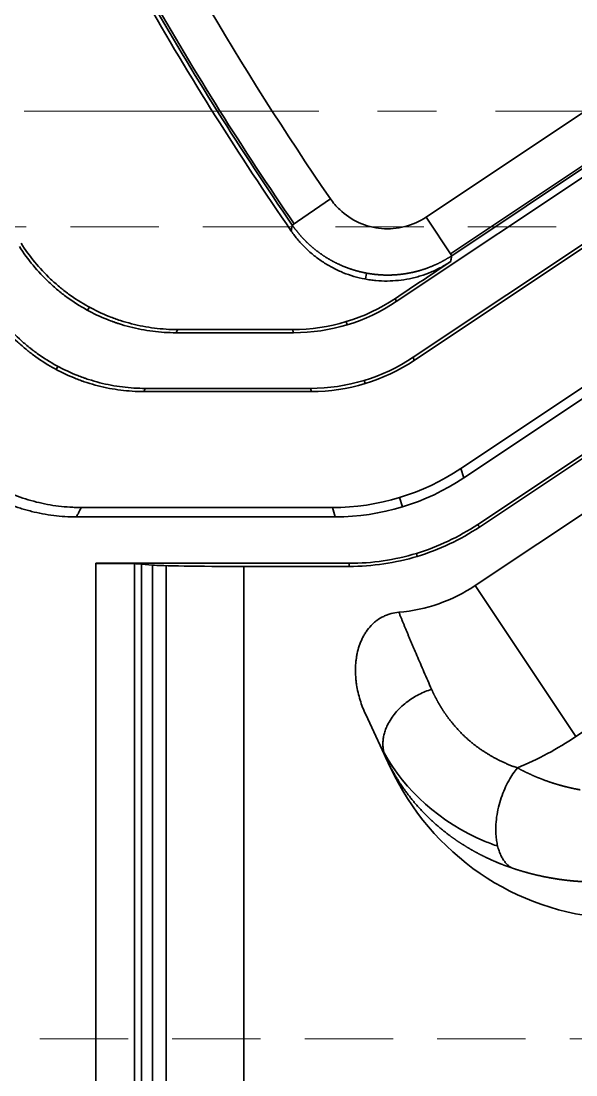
# Model space of a CAD drawing. Header units: millimetres. Extents: x -55 to 464, y 64 to 432.
# Drawn here: x 33.15 to 57.08, y 177.44 to 222.88 of the extents above; entities that cross this region are included whole.
import ezdxf

# ---------------------------------------------------------------- set-up
doc = ezdxf.new("R2010")
doc.units = ezdxf.units.MM
doc.linetypes.add('CENTER', pattern=[50.8, 31.75, -6.35, 6.35, -6.35])
doc.linetypes.add('HIDDEN', pattern=[9.525, 6.35, -3.175])
doc.layers.add('cool', color=153, linetype='HIDDEN', lineweight=9)
doc.layers.add('core', color=7, linetype='Continuous', lineweight=20)

# ---------------------------------------------------------------- blocks, each defined once
blk = doc.blocks.new('H-SL-1-1')
at = {"layer": 'cool', "ltscale": 0.6}
blk.add_line((14.33, 5), (485.67, 5), dxfattribs=at)
blk = doc.blocks.new('H-SL-2-1')
at = {"layer": 'cool', "color": 1, "linetype": 'CENTER', "ltscale": 0.4}
blk.add_line((344.5, -87), (0, -87), dxfattribs=at)
at = {"layer": 'cool', "ltscale": 0.6}
blk.add_line((339.5, -92), (14.33, -92), dxfattribs=at)

msp = doc.modelspace()

# ---------------------------------------------------------------- linework, layer by layer
at = {"layer": 'core', "color": 7, "linetype": 'Continuous', "lineweight": 35}
for p, q in [((50.619, 214.429), (59.102, 220.085)), ((60.155, 218.506), (51.672, 212.85)), ((60.21, 218.423), (51.727, 212.768)), ((49.332, 210.787), (60.307, 218.103)), ((50.059, 208.387), (61.034, 215.703)), ((50.1, 208.25), (61.075, 215.567)), ((46.49, 215.223), (44.846, 214.089)), ((50.619, 214.429), (51.727, 212.768)), ((47.998, 211.759), (48.043, 212.016)), ((49.291, 210.923), (49.332, 210.787)), ((36.02, 210.412), (36.093, 210.549)), ((52.117, 203.586), (62.589, 210.567)), ((52.239, 203.182), (62.711, 210.163)), ((39.905, 209.581), (44.859, 209.581)), ((44.901, 209.445), (44.859, 209.581)), ((47.216, 209.788), (47.174, 209.924)), ((39.83, 209.445), (44.901, 209.445)), ((50.059, 208.387), (50.1, 208.25)), ((34.736, 207.995), (34.663, 207.858)), ((52.846, 201.18), (62.814, 207.825)), ((62.889, 207.713), (52.92, 201.068)), ((47.942, 207.388), (47.984, 207.251)), ((38.44, 206.909), (45.669, 206.909)), ((38.515, 207.045), (45.627, 207.045)), ((45.669, 206.909), (45.627, 207.045)), ((52.117, 203.586), (52.239, 203.182)), ((49.594, 201.934), (49.472, 202.337)), ((58.567, 202.429), (52.74, 198.544)), ((35.747, 201.909), (46.578, 201.909)), ((46.7, 201.505), (46.578, 201.909)), ((35.532, 201.505), (46.7, 201.505)), ((36.369, 163.525), (36.369, 199.502)), ((36.369, 199.502), (47.306, 199.502)), ((38.047, 163.525), (38.047, 199.486)), ((50.239, 199.802), (50.2, 199.931)), ((38.339, 199.473), (38.339, 163.525)), ((38.822, 199.426), (38.339, 199.473)), ((38.822, 171.621), (38.822, 199.426)), ((39.405, 171.621), (39.405, 199.4)), ((47.306, 199.368), (42.761, 199.368)), ((42.761, 199.368), (42.761, 171.621)), ((52.74, 198.544), (57.08, 192.032)), ((48.014, 192.977), (49.07, 190.712))]:
    msp.add_line(p, q, dxfattribs=at)
at = {"layer": 'core', "color": 8, "linetype": 'HIDDEN', "lineweight": 18, "ltscale": 0.002}
msp.add_line((48.912, 191.051), (48.888, 191.103), dxfattribs=at)
at = {"layer": 'core', "color": 7, "linetype": 'Continuous', "lineweight": 35}
msp.add_arc((48.857, 204.368), 7, 274.8096, 303.6901, dxfattribs=at)
for centre, major_axis, ratio, start_param, end_param in [((44.853, 217.592), (-2.322, 7.668), 0.998504, 2.848006, 3.435179), ((44.894, 217.456), (-2.322, 7.668), 0.998504, 2.848006, 3.435179), ((45.621, 215.056), (2.322, -7.668), 0.998504, 5.989599, 6.576772), ((45.662, 214.92), (2.322, -7.668), 0.998504, 5.989599, 6.576772), ((46.569, 211.922), (-2.902, 9.585), 0.998504, 2.848006, 3.435179), ((46.692, 211.519), (-2.902, 9.585), 0.998504, 2.848006, 3.435179), ((36.369, 199.467), (2, 0), 0.017455, 0.174533, 1.570796), ((42.761, 199.438), (4, 0), 0.017455, 3.316126, 4.712389), ((59.039, 195.361), (-4.741, 10.168), 0.980514, 1.570796, 2.655005)]:
    msp.add_ellipse(centre, major_axis=major_axis, ratio=ratio, start_param=start_param, end_param=end_param, dxfattribs=at)
for points, knots in [([(44.801, 213.831), (42.543, 217.099), (36.811, 226.213), (29.256, 242.096), (23.303, 261.616), (20.294, 281.801), (20.294, 302.209), (23.303, 322.394), (29.256, 341.915), (36.811, 357.798), (42.543, 366.912), (44.801, 370.179)], [0, 0, 0, 0, 0.071657, 0.194041, 0.316425, 0.438808, 0.561192, 0.683575, 0.805959, 0.928343, 1, 1, 1, 1]), ([(44.846, 214.089), (42.63, 217.305), (36.946, 226.357), (29.428, 242.162), (23.483, 261.657), (20.477, 281.815), (20.477, 302.195), (23.483, 322.353), (29.428, 341.848), (36.946, 357.653), (42.63, 366.706), (44.846, 369.921)], [0, 0, 0, 0, 0.070688, 0.193349, 0.316009, 0.43867, 0.56133, 0.683991, 0.806651, 0.929312, 1, 1, 1, 1]), ([(44.927, 369.864), (42.714, 366.652), (37.034, 357.606), (29.521, 341.812), (23.58, 322.332), (20.577, 302.188), (20.577, 281.822), (23.58, 261.679), (29.521, 242.198), (37.034, 226.404), (42.714, 217.359), (44.927, 214.146)], [0, 0, 0, 0, 0.070688, 0.193348, 0.316009, 0.43867, 0.56133, 0.683991, 0.806652, 0.929312, 1, 1, 1, 1]), ([(46.49, 368.788), (42.599, 363.139), (39.134, 357.182), (33.194, 344.934), (30.709, 338.64), (26.691, 325.717), (25.154, 319.053), (23.104, 305.53), (22.6, 298.768), (22.6, 285.243), (23.104, 278.481), (25.154, 264.956), (26.691, 258.294), (30.708, 245.371), (33.194, 239.077), (39.134, 226.828), (42.599, 220.871), (46.49, 215.223)], [0, 0, 0, 0, 0.125, 0.125, 0.25, 0.25, 0.375, 0.375, 0.5, 0.5, 0.625, 0.625, 0.75, 0.75, 0.875, 0.875, 1, 1, 1, 1]), ([(46.49, 215.223), (46.607, 215.053), (46.742, 214.895), (47.133, 214.522), (47.419, 214.329), (48.029, 214.053), (48.362, 213.966), (49.031, 213.908), (49.375, 213.936), (50.025, 214.103), (50.34, 214.243), (50.619, 214.429)], [0, 0, 0, 0, 0.131944, 0.131944, 0.348699, 0.348699, 0.56559, 0.56559, 0.782807, 0.782807, 1, 1, 1, 1]), ([(44.801, 213.831), (44.802, 213.84), (44.804, 213.849), (44.815, 213.91), (44.823, 213.961), (44.833, 214.018), (44.834, 214.024), (44.839, 214.05), (44.842, 214.07), (44.846, 214.089)], [0, 0, 0, 0, 0.108757, 0.108757, 0.701897, 0.701897, 0.7704, 0.7704, 1, 1, 1, 1]), ([(51.727, 212.768), (51.717, 212.761), (51.698, 212.748), (51.668, 212.729), (51.638, 212.71), (51.608, 212.691), (51.578, 212.673), (51.548, 212.654), (51.517, 212.636), (51.487, 212.617), (51.456, 212.599), (51.424, 212.582), (51.393, 212.564), (51.361, 212.546), (51.329, 212.529), (51.297, 212.512), (51.265, 212.495), (51.233, 212.478), (51.2, 212.462), (51.167, 212.445), (51.134, 212.429), (51.101, 212.413), (51.067, 212.398), (51.033, 212.382), (51, 212.367), (50.965, 212.352), (50.931, 212.337), (50.897, 212.322), (50.862, 212.308), (50.827, 212.294), (50.792, 212.28), (50.757, 212.266), (50.722, 212.252), (50.686, 212.239), (50.651, 212.226), (50.615, 212.213), (50.579, 212.201), (50.542, 212.189), (50.506, 212.177), (50.469, 212.165), (50.433, 212.154), (50.396, 212.142), (50.359, 212.131), (50.322, 212.121), (50.284, 212.11), (50.247, 212.1), (50.209, 212.09), (50.172, 212.081), (50.134, 212.071), (50.096, 212.062), (50.057, 212.054), (50.019, 212.045), (49.981, 212.037), (49.942, 212.029), (49.903, 212.021), (49.865, 212.014), (49.826, 212.007), (49.787, 212), (49.748, 211.994), (49.708, 211.988), (49.669, 211.982), (49.63, 211.977), (49.59, 211.971), (49.551, 211.967), (49.511, 211.962), (49.471, 211.958), (49.431, 211.954), (49.391, 211.95), (49.351, 211.947), (49.311, 211.944), (49.271, 211.941), (49.231, 211.939), (49.191, 211.937), (49.15, 211.935), (49.11, 211.934), (49.07, 211.933), (49.029, 211.932), (48.989, 211.932), (48.948, 211.931), (48.908, 211.932), (48.867, 211.932), (48.826, 211.933), (48.786, 211.934), (48.745, 211.936), (48.705, 211.938), (48.664, 211.94), (48.623, 211.943), (48.583, 211.946), (48.542, 211.949), (48.501, 211.952), (48.461, 211.956), (48.42, 211.961), (48.38, 211.965), (48.339, 211.97), (48.298, 211.975), (48.258, 211.981), (48.218, 211.987), (48.177, 211.993), (48.137, 212), (48.096, 212.006), (48.056, 212.014), (48.016, 212.021), (47.976, 212.029), (47.936, 212.037), (47.896, 212.046), (47.856, 212.055), (47.816, 212.064), (47.776, 212.073), (47.737, 212.083), (47.697, 212.093), (47.658, 212.104), (47.618, 212.115), (47.579, 212.126), (47.54, 212.137), (47.501, 212.149), (47.462, 212.161), (47.423, 212.173), (47.384, 212.186), (47.346, 212.199), (47.307, 212.212), (47.269, 212.226), (47.231, 212.24), (47.193, 212.254), (47.155, 212.268), (47.117, 212.283), (47.079, 212.298), (47.042, 212.314), (47.005, 212.329), (46.967, 212.345), (46.93, 212.361), (46.894, 212.378), (46.857, 212.395), (46.821, 212.412), (46.784, 212.429), (46.748, 212.447), (46.712, 212.465), (46.676, 212.483), (46.641, 212.501), (46.605, 212.52), (46.57, 212.539), (46.535, 212.558), (46.501, 212.578), (46.466, 212.597), (46.432, 212.617), (46.397, 212.637), (46.363, 212.658), (46.33, 212.679), (46.296, 212.699), (46.263, 212.721), (46.23, 212.742), (46.197, 212.764), (46.164, 212.785), (46.132, 212.808), (46.1, 212.83), (46.068, 212.852), (46.036, 212.875), (46.004, 212.898), (45.973, 212.921), (45.942, 212.944), (45.911, 212.968), (45.881, 212.991), (45.85, 213.015), (45.82, 213.039), (45.79, 213.064), (45.761, 213.088), (45.731, 213.113), (45.702, 213.138), (45.673, 213.163), (45.645, 213.188), (45.616, 213.213), (45.588, 213.238), (45.56, 213.264), (45.533, 213.29), (45.506, 213.316), (45.478, 213.342), (45.452, 213.368), (45.425, 213.394), (45.399, 213.421), (45.373, 213.447), (45.347, 213.474), (45.321, 213.501), (45.296, 213.528), (45.271, 213.555), (45.246, 213.582), (45.222, 213.61), (45.198, 213.637), (45.174, 213.665), (45.15, 213.693), (45.126, 213.72), (45.103, 213.748), (45.08, 213.776), (45.058, 213.804), (45.035, 213.832), (45.013, 213.861), (44.991, 213.889), (44.97, 213.917), (44.948, 213.946), (44.927, 213.974), (44.906, 214.003), (44.886, 214.032), (44.866, 214.06), (44.852, 214.08), (44.846, 214.089)], [0, 0, 0, 0, 0.004521, 0.009054, 0.0136, 0.018159, 0.02273, 0.027315, 0.031911, 0.03652, 0.041142, 0.045775, 0.050422, 0.05508, 0.05975, 0.064432, 0.069127, 0.073833, 0.078551, 0.083281, 0.088022, 0.092775, 0.097539, 0.102315, 0.107102, 0.1119, 0.116709, 0.12153, 0.126361, 0.131203, 0.136056, 0.140919, 0.145793, 0.150677, 0.155572, 0.160476, 0.165391, 0.170316, 0.17525, 0.180195, 0.185149, 0.190112, 0.195085, 0.200067, 0.205058, 0.210058, 0.215067, 0.220085, 0.225112, 0.230147, 0.23519, 0.240241, 0.245301, 0.250369, 0.255444, 0.260527, 0.265618, 0.270716, 0.275821, 0.280934, 0.286053, 0.291179, 0.296312, 0.301451, 0.306597, 0.311749, 0.316907, 0.322071, 0.327241, 0.332416, 0.337597, 0.342782, 0.347974, 0.35317, 0.35837, 0.363576, 0.368786, 0.374, 0.379218, 0.384441, 0.389667, 0.394897, 0.40013, 0.405367, 0.410606, 0.415849, 0.421094, 0.426343, 0.431593, 0.436846, 0.442101, 0.447357, 0.452616, 0.457876, 0.463138, 0.468401, 0.473664, 0.478929, 0.484194, 0.48946, 0.494727, 0.499993, 0.50526, 0.510526, 0.515792, 0.521057, 0.526322, 0.531586, 0.536849, 0.54211, 0.54737, 0.552629, 0.557886, 0.563141, 0.568394, 0.573644, 0.578892, 0.584138, 0.58938, 0.59462, 0.599857, 0.60509, 0.61032, 0.615546, 0.620769, 0.625987, 0.631201, 0.636411, 0.641617, 0.646818, 0.652014, 0.657205, 0.662391, 0.667572, 0.672747, 0.677917, 0.683081, 0.688239, 0.693391, 0.698537, 0.703676, 0.708809, 0.713936, 0.719055, 0.724168, 0.729273, 0.734371, 0.739462, 0.744545, 0.749621, 0.754689, 0.759748, 0.7648, 0.769843, 0.774879, 0.779905, 0.784923, 0.789932, 0.794933, 0.799924, 0.804906, 0.809879, 0.814843, 0.819797, 0.824741, 0.829676, 0.834601, 0.839516, 0.844421, 0.849316, 0.8542, 0.859074, 0.863938, 0.86879, 0.873633, 0.878464, 0.883285, 0.888094, 0.892892, 0.89768, 0.902456, 0.90722, 0.911973, 0.916715, 0.921445, 0.926163, 0.930869, 0.935564, 0.940247, 0.944917, 0.949576, 0.954222, 0.958856, 0.963478, 0.968087, 0.972684, 0.977268, 0.98184, 0.986399, 0.990946, 0.995479, 1, 1, 1, 1]), ([(51.678, 212.515), (51.543, 212.424), (51.404, 212.341), (51.12, 212.189), (50.83, 212.052), (50.528, 211.943), (50.297, 211.872), (50.219, 211.85), (50.101, 211.82), (50.061, 211.81), (49.982, 211.792), (49.942, 211.783), (49.743, 211.743), (49.583, 211.718), (49.262, 211.685), (48.941, 211.667), (48.618, 211.681), (48.416, 211.699), (48.376, 211.703), (48.295, 211.713), (48.254, 211.718), (48.133, 211.735), (48.053, 211.748), (47.815, 211.793), (47.501, 211.869), (47.197, 211.975), (46.972, 212.065), (46.898, 212.097), (46.787, 212.148), (46.751, 212.165), (46.677, 212.201), (46.641, 212.22), (46.461, 212.313), (46.321, 212.395), (46.051, 212.571), (45.79, 212.759), (45.547, 212.973), (45.402, 213.114), (45.373, 213.143), (45.316, 213.201), (45.288, 213.231), (45.204, 213.32), (45.15, 213.381), (44.993, 213.567), (44.894, 213.696), (44.801, 213.831)], [0, 0, 0, 0, 0.0625, 0.0625, 0.125, 0.1875, 0.1875, 0.21875, 0.21875, 0.234375, 0.234375, 0.25, 0.25, 0.3125, 0.3125, 0.375, 0.4375, 0.4375, 0.453125, 0.453125, 0.46875, 0.46875, 0.5, 0.5, 0.5625, 0.625, 0.625, 0.65625, 0.65625, 0.671875, 0.671875, 0.6875, 0.6875, 0.75, 0.75, 0.8125, 0.875, 0.875, 0.890625, 0.890625, 0.90625, 0.90625, 0.9375, 0.9375, 1, 1, 1, 1]), ([(39.83, 209.445), (39.492, 209.445), (39.157, 209.466), (38.494, 209.55), (38.166, 209.613), (37.679, 209.738), (37.518, 209.785), (37.317, 209.85), (37.277, 209.863), (37.197, 209.891), (37.157, 209.905), (37.038, 209.948), (36.959, 209.978), (36.568, 210.133), (35.963, 210.419), (35.399, 210.778), (35.059, 211.025), (34.992, 211.076), (34.859, 211.18), (34.792, 211.233), (34.598, 211.394), (34.472, 211.506), (34.106, 211.851), (33.878, 212.095), (33.453, 212.611), (33.256, 212.882), (33.075, 213.169)], [0, 0, 0, 0, 0.125, 0.125, 0.25, 0.25, 0.3125, 0.3125, 0.328125, 0.328125, 0.34375, 0.34375, 0.375, 0.375, 0.5, 0.625, 0.625, 0.65625, 0.65625, 0.6875, 0.6875, 0.75, 0.75, 0.875, 0.875, 1, 1, 1, 1]), ([(33.148, 213.309), (33.329, 213.022), (33.526, 212.75), (33.95, 212.234), (34.178, 211.99), (34.544, 211.645), (34.67, 211.533), (34.832, 211.398), (34.865, 211.372), (34.931, 211.319), (34.964, 211.292), (35.064, 211.214), (35.131, 211.164), (35.472, 210.916), (36.036, 210.556), (36.641, 210.27), (37.032, 210.115), (37.111, 210.085), (37.27, 210.028), (37.35, 210), (37.591, 209.922), (37.753, 209.875), (38.24, 209.749), (38.568, 209.687), (39.231, 209.603), (39.567, 209.581), (39.905, 209.581)], [0, 0, 0, 0, 0.125, 0.125, 0.25, 0.25, 0.3125, 0.3125, 0.328125, 0.328125, 0.34375, 0.34375, 0.375, 0.375, 0.5, 0.625, 0.625, 0.65625, 0.65625, 0.6875, 0.6875, 0.75, 0.75, 0.875, 0.875, 1, 1, 1, 1]), ([(51.727, 212.768), (51.722, 212.743), (51.717, 212.717), (51.703, 212.642), (51.693, 212.592), (51.682, 212.533), (51.68, 212.524), (51.678, 212.515)], [0, 0, 0, 0, 0.298103, 0.298103, 0.891243, 0.891243, 1, 1, 1, 1]), ([(38.44, 206.909), (38.105, 206.909), (37.773, 206.93), (37.117, 207.012), (36.792, 207.073), (36.31, 207.196), (36.15, 207.242), (35.952, 207.306), (35.912, 207.319), (35.833, 207.346), (35.793, 207.36), (35.675, 207.402), (35.597, 207.431), (35.209, 207.583), (34.609, 207.864), (34.048, 208.216), (33.71, 208.459), (33.61, 208.533), (33.511, 208.61), (33.445, 208.662), (33.413, 208.689), (33.251, 208.821), (33.125, 208.931), (32.76, 209.27), (32.532, 209.51), (32.107, 210.017), (31.909, 210.284), (31.727, 210.566)], [0, 0, 0, 0, 0.125, 0.125, 0.25, 0.25, 0.3125, 0.3125, 0.328125, 0.328125, 0.34375, 0.34375, 0.375, 0.375, 0.5, 0.625, 0.625, 0.65625, 0.671875, 0.671875, 0.6875, 0.6875, 0.75, 0.75, 0.875, 0.875, 1, 1, 1, 1]), ([(31.799, 210.706), (31.981, 210.424), (32.179, 210.156), (32.604, 209.649), (32.831, 209.409), (33.196, 209.07), (33.321, 208.961), (33.483, 208.828), (33.515, 208.802), (33.581, 208.75), (33.614, 208.724), (33.713, 208.648), (33.78, 208.598), (34.119, 208.354), (34.68, 208.002), (35.28, 207.721), (35.667, 207.569), (35.784, 207.525), (35.903, 207.484), (35.982, 207.457), (36.022, 207.443), (36.221, 207.379), (36.381, 207.333), (36.864, 207.21), (37.19, 207.148), (37.847, 207.066), (38.179, 207.045), (38.515, 207.045)], [0, 0, 0, 0, 0.125, 0.125, 0.25, 0.25, 0.3125, 0.3125, 0.328125, 0.328125, 0.34375, 0.34375, 0.375, 0.375, 0.5, 0.625, 0.625, 0.65625, 0.671875, 0.671875, 0.6875, 0.6875, 0.75, 0.75, 0.875, 0.875, 1, 1, 1, 1]), ([(39.905, 209.581), (39.901, 209.573), (39.897, 209.565), (39.883, 209.54), (39.874, 209.523), (39.855, 209.49), (39.846, 209.474), (39.835, 209.453), (39.833, 209.449), (39.83, 209.445)], [0, 0, 0, 0, 0.177034, 0.177034, 0.546676, 0.546676, 0.907941, 0.907941, 1, 1, 1, 1]), ([(38.515, 207.045), (38.51, 207.037), (38.506, 207.029), (38.492, 207.004), (38.483, 206.987), (38.465, 206.954), (38.456, 206.937), (38.445, 206.917), (38.443, 206.913), (38.44, 206.909)], [0, 0, 0, 0, 0.176324, 0.176324, 0.545649, 0.545649, 0.909804, 0.909804, 1, 1, 1, 1]), ([(29.115, 205.442), (29.299, 205.169), (29.696, 204.65), (30.153, 204.184), (30.427, 203.937), (30.458, 203.909), (30.52, 203.855), (30.613, 203.775), (30.834, 203.594), (31.029, 203.448), (31.427, 203.169), (31.703, 203), (32.133, 202.77), (32.279, 202.698), (32.502, 202.597), (32.577, 202.564), (32.69, 202.516), (32.728, 202.5), (32.804, 202.47), (32.842, 202.455), (33.186, 202.323), (33.496, 202.225), (34.124, 202.068), (34.443, 202.009), (34.928, 201.949), (35.09, 201.934), (35.336, 201.919), (35.418, 201.915), (35.582, 201.91), (35.664, 201.909), (35.747, 201.909)], [0, 0, 0, 0, 0.125, 0.25, 0.25, 0.265625, 0.265625, 0.28125, 0.3125, 0.375, 0.375, 0.5, 0.5, 0.5625, 0.5625, 0.59375, 0.59375, 0.609375, 0.609375, 0.625, 0.625, 0.75, 0.75, 0.875, 0.875, 0.9375, 0.9375, 0.96875, 0.96875, 1, 1, 1, 1]), ([(35.532, 201.505), (35.204, 201.505), (34.553, 201.545), (33.911, 201.664), (33.554, 201.754), (33.514, 201.764), (33.435, 201.785), (33.316, 201.817), (33.043, 201.899), (32.814, 201.98), (32.36, 202.154), (32.066, 202.288), (31.637, 202.517), (31.496, 202.597), (31.287, 202.725), (31.218, 202.769), (31.115, 202.836), (31.081, 202.859), (31.013, 202.905), (30.98, 202.928), (30.679, 203.139), (30.425, 203.342), (29.944, 203.775), (29.717, 204.005), (29.397, 204.373), (29.294, 204.5), (29.145, 204.694), (29.096, 204.76), (29, 204.893), (28.953, 204.961), (28.907, 205.029)], [0, 0, 0, 0, 0.125, 0.25, 0.25, 0.265625, 0.265625, 0.28125, 0.3125, 0.375, 0.375, 0.5, 0.5, 0.5625, 0.5625, 0.59375, 0.59375, 0.609375, 0.609375, 0.625, 0.625, 0.75, 0.75, 0.875, 0.875, 0.9375, 0.9375, 0.96875, 0.96875, 1, 1, 1, 1]), ([(35.747, 201.909), (35.733, 201.883), (35.719, 201.857), (35.682, 201.788), (35.659, 201.745), (35.615, 201.661), (35.593, 201.621), (35.558, 201.555), (35.545, 201.53), (35.532, 201.505)], [0, 0, 0, 0, 0.190335, 0.190335, 0.51474, 0.51474, 0.813301, 0.813301, 1, 1, 1, 1]), ([(52.845, 201.18), (52.031, 200.637), (51.137, 200.214), (49.263, 199.647), (48.285, 199.503), (47.306, 199.503)], [0, 0, 0, 0, 0.5, 0.5, 1, 1, 1, 1]), ([(47.306, 199.368), (48.298, 199.369), (49.29, 199.515), (51.188, 200.09), (52.094, 200.518), (52.92, 201.068)], [0, 0, 0, 0, 0.5, 0.5, 1, 1, 1, 1]), ([(49.444, 197.393), (49.33, 197.383), (49.218, 197.364), (49.054, 197.32), (49, 197.303), (48.92, 197.273), (48.894, 197.263), (48.841, 197.241), (48.815, 197.229), (48.687, 197.167), (48.59, 197.109), (48.453, 197.008), (48.409, 196.973), (48.345, 196.916), (48.324, 196.897), (48.283, 196.857), (48.263, 196.837), (48.165, 196.734), (48.095, 196.645), (47.999, 196.504), (47.969, 196.456), (47.927, 196.382), (47.913, 196.357), (47.886, 196.306), (47.874, 196.281), (47.812, 196.154), (47.77, 196.049), (47.698, 195.835), (47.669, 195.726), (47.64, 195.587), (47.634, 195.559), (47.624, 195.503), (47.61, 195.419), (47.599, 195.335), (47.581, 195.167), (47.574, 195.054), (47.571, 194.83), (47.575, 194.717), (47.587, 194.549), (47.592, 194.492), (47.604, 194.38), (47.612, 194.323), (47.637, 194.155), (47.659, 194.044), (47.709, 193.825), (47.738, 193.716), (47.804, 193.501), (47.877, 193.289), (47.966, 193.08), (48.014, 192.977)], [0, 0, 0, 0, 0.0625, 0.0625, 0.09375, 0.09375, 0.109375, 0.109375, 0.125, 0.125, 0.1875, 0.1875, 0.21875, 0.21875, 0.234375, 0.234375, 0.25, 0.25, 0.3125, 0.3125, 0.34375, 0.34375, 0.359375, 0.359375, 0.375, 0.375, 0.4375, 0.4375, 0.5, 0.5, 0.515625, 0.515625, 0.53125, 0.5625, 0.5625, 0.625, 0.625, 0.6875, 0.6875, 0.71875, 0.71875, 0.75, 0.75, 0.8125, 0.8125, 0.875, 0.875, 0.9375, 1, 1, 1, 1]), ([(49.444, 197.393), (49.459, 197.353), (49.491, 197.273), (49.54, 197.153), (49.59, 197.031), (49.64, 196.908), (49.692, 196.783), (49.744, 196.656), (49.797, 196.528), (49.851, 196.398), (49.907, 196.266), (49.963, 196.133), (50.02, 195.998), (50.106, 195.795), (50.222, 195.522), (50.371, 195.175), (50.527, 194.817), (50.689, 194.446), (50.799, 194.196), (50.856, 194.069)], [0, 0, 0, 0, 0.035183, 0.070901, 0.107155, 0.143944, 0.181268, 0.219128, 0.257523, 0.296452, 0.335917, 0.375916, 0.416449, 0.457516, 0.558477, 0.663206, 0.771704, 0.88397, 1, 1, 1, 1]), ([(50.856, 194.069), (50.861, 194.056), (50.872, 194.032), (50.889, 193.995), (50.905, 193.959), (50.923, 193.922), (50.94, 193.885), (50.958, 193.849), (50.975, 193.813), (50.994, 193.776), (51.012, 193.74), (51.031, 193.704), (51.05, 193.667), (51.069, 193.631), (51.088, 193.595), (51.108, 193.559), (51.128, 193.523), (51.148, 193.487), (51.169, 193.451), (51.19, 193.415), (51.211, 193.38), (51.232, 193.344), (51.254, 193.308), (51.276, 193.273), (51.298, 193.237), (51.321, 193.202), (51.344, 193.166), (51.367, 193.131), (51.391, 193.096), (51.414, 193.061), (51.438, 193.026), (51.463, 192.991), (51.487, 192.956), (51.512, 192.921), (51.538, 192.886), (51.563, 192.852), (51.589, 192.817), (51.615, 192.783), (51.642, 192.748), (51.669, 192.714), (51.696, 192.68), (51.736, 192.63), (51.79, 192.565), (51.856, 192.486), (51.922, 192.411), (51.987, 192.339), (52.051, 192.269), (52.114, 192.203), (52.176, 192.14), (52.245, 192.073), (52.324, 191.999), (52.416, 191.917), (52.516, 191.83), (52.626, 191.741), (52.719, 191.667), (52.793, 191.61), (52.845, 191.571), (52.898, 191.533), (52.952, 191.495), (53.006, 191.457), (53.061, 191.419), (53.117, 191.382), (53.174, 191.346), (53.232, 191.31), (53.29, 191.274), (53.349, 191.238), (53.409, 191.203), (53.47, 191.169), (53.531, 191.135), (53.594, 191.101), (53.657, 191.068), (53.721, 191.035), (53.786, 191.003), (53.852, 190.971), (53.918, 190.939), (53.986, 190.909), (54.054, 190.878), (54.123, 190.848), (54.193, 190.819), (54.264, 190.79), (54.336, 190.762), (54.408, 190.735), (54.481, 190.708), (54.531, 190.69), (54.556, 190.681)], [0, 0, 0, 0, 0.008376, 0.01676, 0.025152, 0.03355, 0.041957, 0.050372, 0.058795, 0.067225, 0.075665, 0.084113, 0.092569, 0.101034, 0.109509, 0.117992, 0.126485, 0.134987, 0.143499, 0.152021, 0.160553, 0.169095, 0.177647, 0.18621, 0.194783, 0.203368, 0.211963, 0.22057, 0.229188, 0.237817, 0.246459, 0.255112, 0.263778, 0.272455, 0.281146, 0.289849, 0.298565, 0.307294, 0.316037, 0.324793, 0.333563, 0.342347, 0.363522, 0.384067, 0.403983, 0.423269, 0.441927, 0.459957, 0.477359, 0.494135, 0.516492, 0.540451, 0.566022, 0.593219, 0.622053, 0.634341, 0.646674, 0.659053, 0.671479, 0.683952, 0.696474, 0.709046, 0.721668, 0.734342, 0.747067, 0.759846, 0.772679, 0.785566, 0.79851, 0.81151, 0.824568, 0.837685, 0.850861, 0.864098, 0.877396, 0.890757, 0.90418, 0.917669, 0.931222, 0.944841, 0.958528, 0.972283, 0.986106, 1, 1, 1, 1]), ([(54.556, 190.681), (54.997, 190.865), (55.429, 191.07), (56.272, 191.521), (56.683, 191.767), (57.08, 192.032)], [0, 0, 0, 0, 0.5, 0.5, 1, 1, 1, 1]), ([(53.705, 187.308), (53.523, 187.371), (53.345, 187.439), (51.215, 188.325), (49.699, 189.724), (48.806, 191.327)], [0, 0, 0, 0, 0.082129, 0.082129, 1, 1, 1, 1]), ([(54.28, 186.38), (54.265, 186.385), (54.237, 186.395), (54.194, 186.41), (54.152, 186.425), (54.11, 186.44), (54.068, 186.455), (54.026, 186.471), (53.984, 186.486), (53.943, 186.502), (53.902, 186.518), (53.861, 186.534), (53.821, 186.55), (53.781, 186.566), (53.74, 186.582), (53.701, 186.599), (53.661, 186.615), (53.622, 186.632), (53.583, 186.649), (53.544, 186.665), (53.505, 186.682), (53.467, 186.699), (53.429, 186.716), (53.391, 186.734), (53.353, 186.751), (53.316, 186.768), (53.278, 186.785), (53.241, 186.803), (53.205, 186.82), (53.168, 186.838), (53.132, 186.856), (53.096, 186.874), (53.06, 186.891), (53.024, 186.909), (52.989, 186.927), (52.954, 186.945), (52.919, 186.963), (52.884, 186.982), (52.85, 187), (52.816, 187.018), (52.782, 187.036), (52.748, 187.055), (52.715, 187.073), (52.681, 187.092), (52.648, 187.11), (52.616, 187.129), (52.583, 187.147), (52.551, 187.166), (52.518, 187.184), (52.486, 187.203), (52.455, 187.222), (52.423, 187.241), (52.392, 187.259), (52.361, 187.278), (52.33, 187.297), (52.299, 187.316), (52.269, 187.335), (52.239, 187.354), (52.209, 187.372), (52.179, 187.391), (52.15, 187.41), (52.12, 187.429), (52.091, 187.448), (52.062, 187.467), (52.034, 187.486), (52.005, 187.505), (51.977, 187.524), (51.949, 187.543), (51.921, 187.562), (51.894, 187.581), (51.866, 187.6), (51.839, 187.619), (51.812, 187.638), (51.785, 187.657), (51.759, 187.676), (51.732, 187.695), (51.693, 187.724), (51.641, 187.762), (51.576, 187.81), (51.512, 187.859), (51.448, 187.909), (51.384, 187.959), (51.32, 188.01), (51.257, 188.062), (51.194, 188.114), (51.132, 188.167), (51.07, 188.22), (51.009, 188.275), (50.947, 188.329), (50.887, 188.385), (50.826, 188.441), (50.766, 188.497), (50.707, 188.555), (50.648, 188.613), (50.589, 188.671), (50.531, 188.73), (50.473, 188.79), (50.416, 188.851), (50.359, 188.912), (50.303, 188.973), (50.247, 189.036), (50.192, 189.099), (50.137, 189.162), (50.083, 189.226), (50.03, 189.291), (49.977, 189.357), (49.924, 189.423), (49.872, 189.489), (49.821, 189.557), (49.77, 189.624), (49.719, 189.693), (49.67, 189.762), (49.621, 189.832), (49.572, 189.902), (49.524, 189.973), (49.477, 190.044), (49.431, 190.116), (49.385, 190.189), (49.339, 190.262), (49.295, 190.335), (49.251, 190.41), (49.208, 190.485), (49.165, 190.56), (49.123, 190.636), (49.082, 190.713), (49.042, 190.79), (49.002, 190.867), (48.963, 190.946), (48.925, 191.024), (48.9, 191.077), (48.888, 191.103)], [0, 0, 0, 0, 0.005744, 0.011469, 0.017175, 0.022861, 0.028529, 0.034177, 0.039805, 0.045415, 0.051005, 0.056575, 0.062127, 0.067659, 0.073172, 0.078666, 0.084141, 0.089596, 0.095032, 0.100449, 0.105847, 0.111225, 0.116584, 0.121924, 0.127245, 0.132546, 0.137828, 0.143091, 0.148335, 0.15356, 0.158765, 0.163951, 0.169118, 0.174266, 0.179395, 0.184504, 0.189594, 0.194665, 0.199717, 0.204749, 0.209763, 0.214757, 0.219732, 0.224688, 0.229625, 0.234543, 0.239441, 0.24432, 0.24918, 0.254021, 0.258843, 0.263646, 0.26843, 0.273194, 0.277939, 0.282666, 0.287373, 0.292061, 0.29673, 0.301379, 0.30601, 0.310622, 0.315214, 0.319787, 0.324342, 0.328877, 0.333393, 0.33789, 0.342368, 0.346827, 0.351267, 0.355688, 0.36009, 0.364473, 0.368836, 0.373181, 0.377507, 0.388337, 0.399201, 0.410101, 0.421035, 0.432004, 0.443007, 0.454046, 0.465119, 0.476228, 0.487371, 0.498549, 0.509763, 0.521011, 0.532294, 0.543613, 0.554966, 0.566355, 0.577779, 0.589239, 0.600733, 0.612263, 0.623828, 0.635428, 0.647064, 0.658735, 0.670442, 0.682184, 0.693961, 0.705774, 0.717623, 0.729507, 0.741426, 0.753382, 0.765372, 0.777399, 0.789461, 0.801559, 0.813693, 0.825862, 0.838067, 0.850308, 0.862585, 0.874897, 0.887246, 0.89963, 0.912051, 0.924507, 0.936999, 0.949527, 0.962091, 0.974691, 0.987328, 1, 1, 1, 1]), ([(54.556, 190.681), (54.565, 190.676), (54.585, 190.666), (54.615, 190.65), (54.645, 190.634), (54.675, 190.618), (54.705, 190.603), (54.735, 190.587), (54.766, 190.572), (54.796, 190.556), (54.827, 190.541), (54.859, 190.525), (54.89, 190.51), (54.921, 190.495), (54.953, 190.48), (54.985, 190.464), (55.017, 190.449), (55.049, 190.434), (55.081, 190.419), (55.114, 190.404), (55.147, 190.39), (55.18, 190.375), (55.213, 190.36), (55.246, 190.346), (55.279, 190.331), (55.313, 190.317), (55.347, 190.302), (55.381, 190.288), (55.415, 190.274), (55.449, 190.26), (55.484, 190.246), (55.519, 190.232), (55.554, 190.218), (55.589, 190.204), (55.624, 190.191), (55.659, 190.177), (55.695, 190.164), (55.731, 190.15), (55.767, 190.137), (55.803, 190.124), (55.839, 190.111), (55.876, 190.098), (55.912, 190.086), (55.949, 190.073), (55.986, 190.061), (56.024, 190.048), (56.061, 190.036), (56.099, 190.024), (56.136, 190.012), (56.174, 190), (56.212, 189.988), (56.251, 189.977), (56.289, 189.965), (56.328, 189.954), (56.366, 189.943), (56.405, 189.932), (56.444, 189.921), (56.484, 189.91), (56.523, 189.9), (56.563, 189.889), (56.603, 189.879), (56.643, 189.869), (56.683, 189.859), (56.723, 189.849), (56.764, 189.84), (56.804, 189.83), (56.845, 189.821), (56.886, 189.812), (56.927, 189.803), (56.969, 189.794), (57.01, 189.786), (57.052, 189.777), (57.094, 189.769), (57.136, 189.761), (57.178, 189.753), (57.22, 189.746), (57.249, 189.741), (57.263, 189.738)], [0, 0, 0, 0, 0.013043, 0.026089, 0.03914, 0.052195, 0.065254, 0.078317, 0.091385, 0.104458, 0.117535, 0.130617, 0.143704, 0.156797, 0.169894, 0.182997, 0.196106, 0.209221, 0.222341, 0.235467, 0.2486, 0.261739, 0.274884, 0.288036, 0.301195, 0.314361, 0.327534, 0.340715, 0.353903, 0.367098, 0.380302, 0.393514, 0.406734, 0.419963, 0.4332, 0.446446, 0.459701, 0.472966, 0.48624, 0.499523, 0.512817, 0.52612, 0.539435, 0.552759, 0.566095, 0.579441, 0.592799, 0.606168, 0.619549, 0.632941, 0.646346, 0.659764, 0.673194, 0.686637, 0.700093, 0.713563, 0.727046, 0.740543, 0.754055, 0.76758, 0.781121, 0.794677, 0.808248, 0.821834, 0.835436, 0.849054, 0.862689, 0.876341, 0.890009, 0.903694, 0.917397, 0.931118, 0.944857, 0.958614, 0.972391, 0.986186, 1, 1, 1, 1]), ([(57.841, 185.76), (57.824, 185.76), (57.791, 185.76), (57.74, 185.761), (57.69, 185.763), (57.641, 185.764), (57.591, 185.766), (57.541, 185.768), (57.492, 185.77), (57.443, 185.772), (57.394, 185.775), (57.345, 185.778), (57.297, 185.78), (57.248, 185.784), (57.2, 185.787), (57.152, 185.79), (57.105, 185.794), (57.057, 185.798), (57.01, 185.802), (56.963, 185.806), (56.916, 185.81), (56.869, 185.815), (56.822, 185.82), (56.776, 185.825), (56.73, 185.83), (56.684, 185.835), (56.638, 185.84), (56.593, 185.846), (56.548, 185.852), (56.502, 185.857), (56.458, 185.863), (56.413, 185.87), (56.368, 185.876), (56.324, 185.882), (56.28, 185.889), (56.236, 185.896), (56.193, 185.903), (56.149, 185.91), (56.106, 185.917), (56.063, 185.924), (56.02, 185.932), (55.978, 185.939), (55.935, 185.947), (55.893, 185.955), (55.851, 185.963), (55.809, 185.971), (55.768, 185.979), (55.726, 185.987), (55.685, 185.995), (55.644, 186.004), (55.604, 186.013), (55.563, 186.021), (55.523, 186.03), (55.483, 186.039), (55.443, 186.048), (55.403, 186.057), (55.364, 186.067), (55.325, 186.076), (55.286, 186.085), (55.247, 186.095), (55.208, 186.104), (55.17, 186.114), (55.132, 186.124), (55.094, 186.134), (55.056, 186.144), (55.019, 186.154), (54.981, 186.164), (54.944, 186.174), (54.907, 186.184), (54.871, 186.195), (54.834, 186.205), (54.798, 186.216), (54.762, 186.226), (54.726, 186.237), (54.691, 186.247), (54.655, 186.258), (54.62, 186.269), (54.585, 186.28), (54.55, 186.291), (54.516, 186.302), (54.481, 186.313), (54.447, 186.324), (54.413, 186.335), (54.38, 186.346), (54.346, 186.357), (54.313, 186.369), (54.291, 186.376), (54.28, 186.38)], [0, 0, 0, 0, 0.013393, 0.026746, 0.040059, 0.053331, 0.066564, 0.079756, 0.092909, 0.106021, 0.119094, 0.132127, 0.14512, 0.158073, 0.170987, 0.183861, 0.196695, 0.20949, 0.222245, 0.234961, 0.247637, 0.260274, 0.272872, 0.28543, 0.297949, 0.310429, 0.32287, 0.335272, 0.347635, 0.359958, 0.372243, 0.384489, 0.396696, 0.408865, 0.420995, 0.433086, 0.445138, 0.457153, 0.469128, 0.481065, 0.492964, 0.504825, 0.516647, 0.528431, 0.540177, 0.551885, 0.563555, 0.575187, 0.586781, 0.598338, 0.609856, 0.621337, 0.632781, 0.644186, 0.655555, 0.666886, 0.67818, 0.689436, 0.700655, 0.711837, 0.722982, 0.73409, 0.745161, 0.756196, 0.767193, 0.778154, 0.789078, 0.799966, 0.810818, 0.821632, 0.832411, 0.843153, 0.85386, 0.86453, 0.875164, 0.885762, 0.896325, 0.906852, 0.917343, 0.927799, 0.938219, 0.948604, 0.958953, 0.969267, 0.979547, 0.989791, 1, 1, 1, 1])]:
    msp.add_open_spline(points, degree=3, knots=knots, dxfattribs=at)
for points, degree in [([(49.291, 210.923), (50.087, 211.453), (50.883, 211.984), (51.678, 212.515)], 3), ([(52.846, 201.18), (52.92, 201.068)], 1), ([(47.306, 199.368), (47.306, 199.502)], 1), ([(57.08, 192.032), (60.149, 194.078), (63.218, 196.124), (66.286, 198.169)], 3)]:
    msp.add_open_spline(points, degree=degree, dxfattribs=at)
for points, weights in [([(50.856, 194.069), (47.931, 193.154), (48.888, 191.103)], [1, 0.640316780718, 1]), ([(54.556, 190.681), (52.165, 187.775), (54.28, 186.38)], [1, 0.53573766778, 1])]:
    msp.add_rational_spline(points, weights, degree=2, dxfattribs=at)

# ---------------------------------------------------------------- block references
for name, p in [('H-SL-2-1', (-54.672, 306.005)), ('H-SL-1-1', (-54.672, 174.005))]:
    msp.add_blockref(name, p)

doc.saveas('drawing.dxf')
